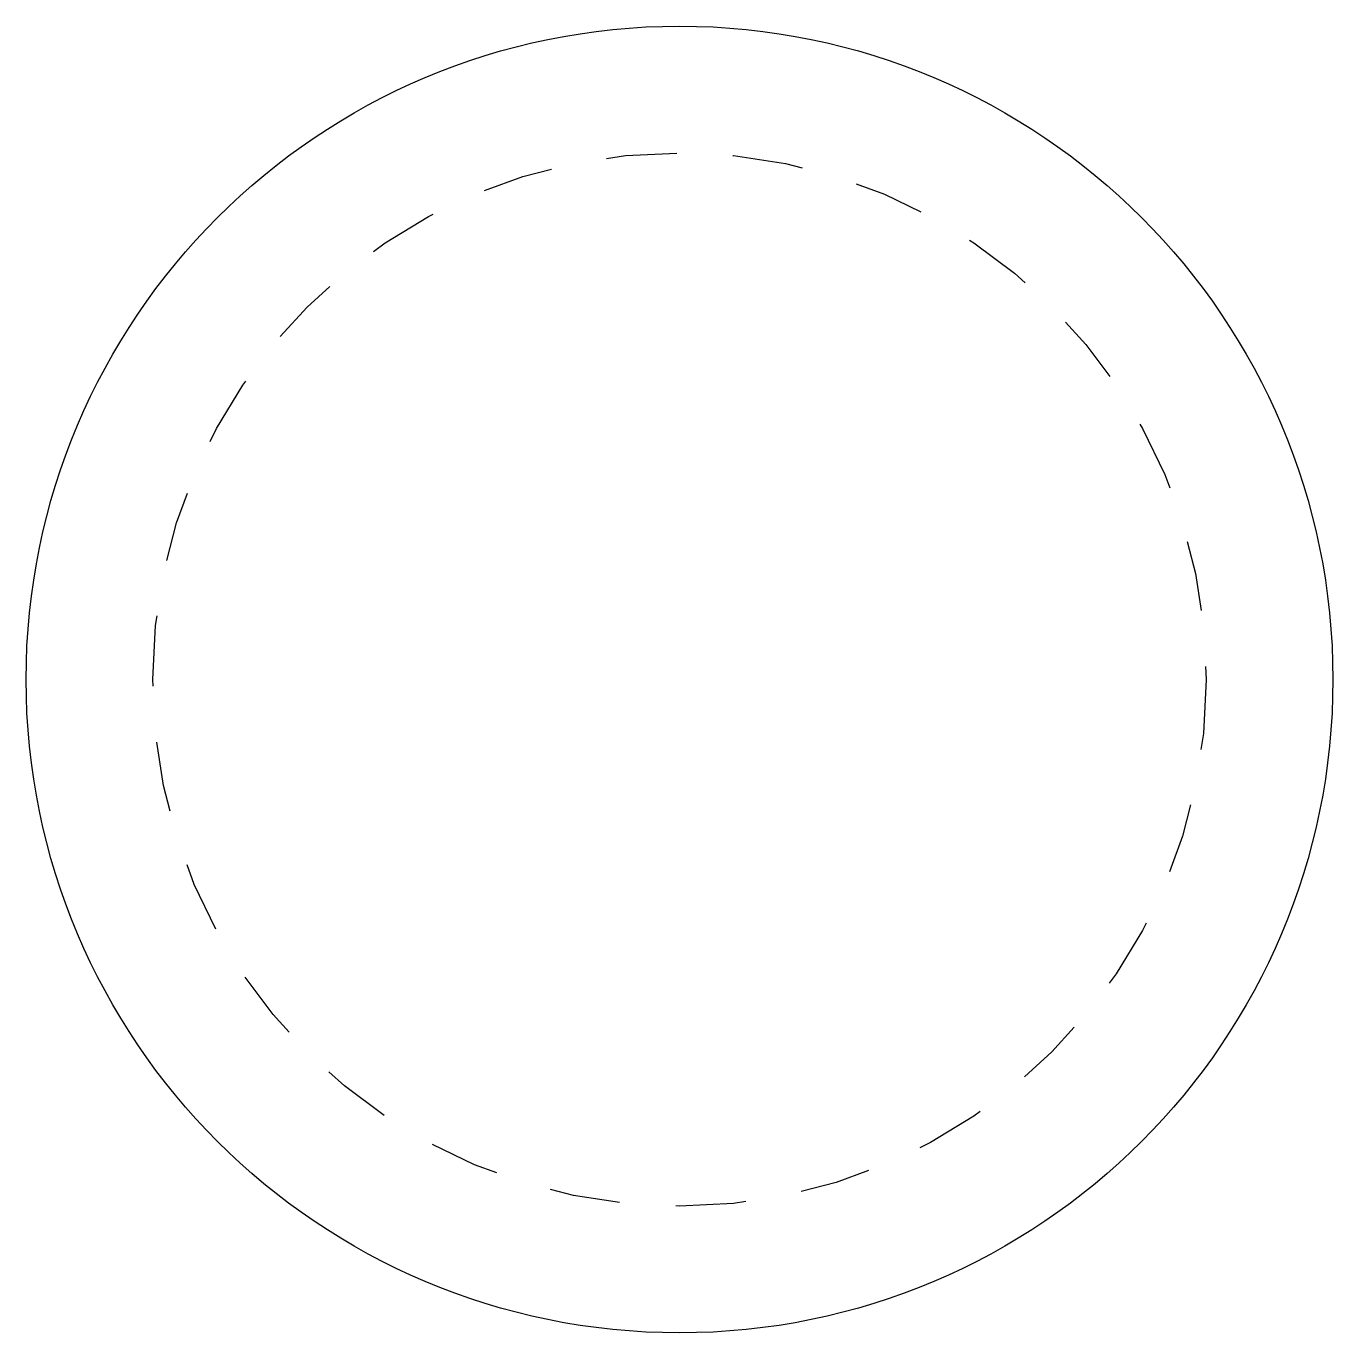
# Model space of a CAD drawing. Header units: millimetres. Extents: x -10131.81 to -10129.49, y -199.69 to -197.37.
import ezdxf

# ---------------------------------------------------------------- set-up
doc = ezdxf.new("R2010")
doc.units = ezdxf.units.MM
doc.linetypes.add('HIDDEN2', pattern=[0.1875, 0.125, -0.0625])
doc.layers.add('Tub_água_reservatórios', color=3, linetype='Continuous')

msp = doc.modelspace()

# ---------------------------------------------------------------- linework, layer by layer
at = {"layer": 'Tub_água_reservatórios'}
msp.add_circle((-10130.6469, -198.5273), 1.16, dxfattribs=at)
at = {"layer": 'Tub_água_reservatórios', "color": 2, "linetype": 'HIDDEN2'}
msp.add_circle((-10130.6469, -198.5273), 0.935, dxfattribs=at)

doc.saveas('drawing.dxf')
